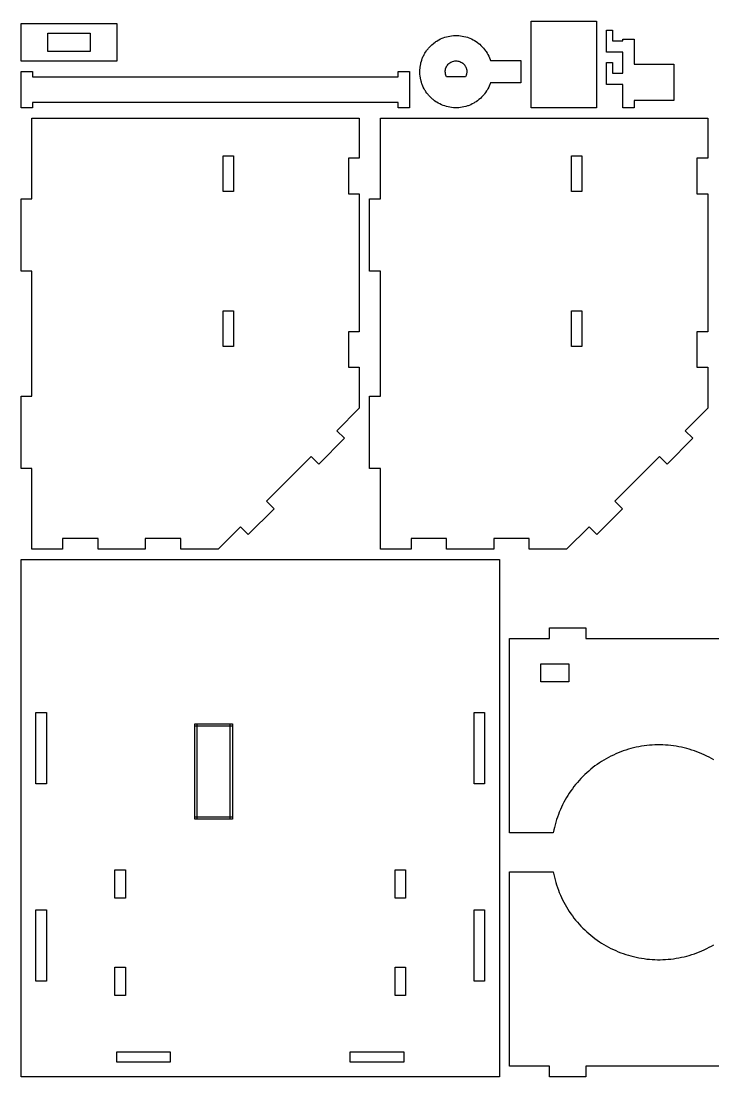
# Model space of a CAD drawing. Header units: millimetres. Extents: x 3 to 421, y 3 to 297.
# Drawn here: x 2.9 to 195.5, y 2.9 to 297.1 of the extents above; entities that cross this region are included whole.
import ezdxf

# ---------------------------------------------------------------- set-up
doc = ezdxf.new("R2010")
doc.units = ezdxf.units.MM
doc.layers.add('CUT', color=1, linetype='Continuous')
doc.layers.add('ENGRAVE', color=5, linetype='Continuous')

msp = doc.modelspace()

# ---------------------------------------------------------------- linework, layer by layer
at = {"layer": 'CUT'}
for points in [[(2.925, 285.925), (2.925, 296.375), (29.575, 296.375), (29.575, 285.925), (2.925, 285.925)], [(144.925, 297.075), (163.075, 297.075), (163.075, 272.925), (144.925, 272.925), (144.925, 297.075)], [(165.925, 294.575), (167.575, 294.575), (167.575, 291.575), (170.475, 291.575), (170.475, 292.075), (173.625, 292.075), (173.625, 285.075), (184.625, 285.075), (184.625, 274.925), (173.625, 274.925), (173.625, 272.925), (170.475, 272.925), (170.475, 279.425), (165.925, 279.425), (165.925, 285.575), (167.575, 285.575), (167.575, 282.575), (170.475, 282.575), (170.475, 288.425), (165.925, 288.425), (165.925, 294.575)], [(22.175, 293.675), (22.175, 288.625), (10.325, 288.625), (10.325, 293.675), (22.175, 293.675)], [(121.7926, 292.8272), (122.2776, 292.9237), (122.7667, 292.9962), (123.2588, 293.0447), (123.7527, 293.069), (124.2473, 293.069), (124.7412, 293.0447), (125.2333, 292.9962), (125.7224, 292.9237), (126.2074, 292.8272), (126.6871, 292.7071), (127.1599, 292.5636), (127.3946, 292.4829), (127.8555, 292.3051), (128.3076, 292.1047), (128.7493, 291.8824), (129.1796, 291.6386), (129.5974, 291.3741), (130.0013, 291.0896), (130.1988, 290.9393), (130.5807, 290.6259), (130.9471, 290.2938), (131.2968, 289.9441), (131.6289, 289.5777), (131.9426, 289.1955), (132.2369, 288.7986), (132.3773, 288.594), (132.6416, 288.1766), (132.8854, 287.7463), (133.1077, 287.3046), (133.3081, 286.8525), (133.486, 286.3913), (133.5927, 286.072), (142.075, 286.072), (142.075, 279.922), (133.5927, 279.922), (133.4862, 279.6031), (133.3997, 279.3706), (133.2109, 278.9146), (133.1075, 278.6889), (132.8854, 278.2477), (132.6419, 277.8178), (132.5117, 277.6065), (132.2372, 277.1957), (131.9429, 276.7989), (131.7881, 276.6055), (131.6286, 276.4159), (131.2971, 276.0502), (131.1238, 275.8726), (130.766, 275.5319), (130.3919, 275.2092), (130.1985, 275.0544), (130.0013, 274.9044), (129.5974, 274.6199), (129.18, 274.3556), (128.9656, 274.2306), (128.5298, 273.9977), (128.0828, 273.7863), (127.6264, 273.5972), (127.3942, 273.5109), (127.1599, 273.4303), (126.6871, 273.2869), (126.2074, 273.1668), (125.7224, 273.0703), (125.2333, 272.9977), (124.7412, 272.9493), (124.2473, 272.925), (123.7527, 272.925), (123.2588, 272.9493), (122.7667, 272.9977), (122.2776, 273.0703), (121.7926, 273.1668), (121.3129, 273.2869), (120.8396, 273.4305), (120.374, 273.5971), (119.9172, 273.7863), (119.4702, 273.9977), (119.034, 274.2308), (118.6103, 274.4848), (118.4022, 274.6202), (117.9983, 274.9047), (117.6088, 275.2086), (117.4189, 275.3684), (117.0532, 275.6999), (116.8759, 275.8729), (116.7029, 276.0502), (116.3714, 276.4159), (116.2116, 276.6058), (115.9077, 276.9953), (115.6232, 277.3992), (115.4881, 277.6069), (115.3581, 277.8178), (115.1146, 278.2477), (114.8925, 278.6889), (114.7891, 278.9146), (114.6003, 279.3706), (114.5138, 279.6033), (114.3589, 280.0719), (114.2898, 280.3103), (114.1699, 280.7891), (114.1186, 281.0315), (114.0732, 281.275), (114.0007, 281.7637), (113.9523, 282.2554), (113.9371, 282.5031), (113.925, 282.9965), (113.928, 283.2442), (113.9371, 283.4918), (113.9735, 283.9841), (114.0008, 284.2307), (114.0733, 284.7194), (114.1697, 285.204), (114.227, 285.4455), (114.3587, 285.9212), (114.4336, 286.1578), (114.5999, 286.6225), (114.6921, 286.853), (114.8921, 287.3042), (115.0008, 287.5268), (115.1149, 287.7467), (115.3581, 288.1762), (115.4883, 288.3875), (115.7626, 288.7979), (115.9079, 288.999), (116.2116, 289.3882), (116.3714, 289.5781), (116.7032, 289.9441), (117.0525, 290.2935), (117.2344, 290.4624), (117.6081, 290.7848), (117.8019, 290.9399), (118.1983, 291.2339), (118.4026, 291.374), (118.6103, 291.5091), (119.0336, 291.7629), (119.2511, 291.8826), (119.6924, 292.1047), (120.144, 292.3049), (120.3745, 292.3971), (120.8396, 292.5635), (121.3129, 292.7071), (121.7926, 292.8272)], [(126.5736, 284.5385), (126.6455, 284.4116), (126.7426, 284.2127), (126.8246, 284.0076), (126.8914, 283.7967), (126.927, 283.6547), (126.9676, 283.4367), (126.9855, 283.2915), (126.999, 283.0706), (126.9963, 282.8498), (126.9773, 282.6293), (126.9559, 282.4846), (126.91, 282.2681), (126.8484, 282.0555), (126.7991, 281.9177), (126.7119, 281.7143), (126.6384, 281.572), (121.3622, 281.572), (121.2575, 281.7812), (121.1515, 282.056), (121.073, 282.3397), (121.0227, 282.6298), (121.001, 282.9234), (121.0082, 283.2177), (121.0443, 283.5099), (121.1088, 283.7971), (121.2011, 284.0766), (121.3204, 284.3458), (121.4655, 284.6019), (121.635, 284.8426), (121.8273, 285.0655), (122.0405, 285.2685), (122.2726, 285.4497), (122.5214, 285.6072), (122.7843, 285.7395), (123.059, 285.8455), (123.3427, 285.924), (123.6328, 285.9743), (123.9264, 285.996), (124.2207, 285.9888), (124.5129, 285.9527), (124.8001, 285.8882), (125.0797, 285.7959), (125.3488, 285.6766), (125.6049, 285.5315), (125.8456, 285.362), (126.0686, 285.1697), (126.2719, 284.9561), (126.4093, 284.7844), (126.5736, 284.5385)], [(2.925, 283.075), (6.075, 283.075), (6.075, 281.575), (107.925, 281.575), (107.925, 283.075), (111.075, 283.075), (111.075, 272.925), (107.925, 272.925), (107.925, 274.425), (6.075, 274.425), (6.075, 272.925), (2.925, 272.925), (2.925, 283.075)], [(5.925, 270.075), (97.075, 270.075), (97.075, 258.85), (94.05, 258.85), (94.05, 248.95), (97.075, 248.95), (97.075, 210.55), (94.05, 210.55), (94.05, 200.65), (97.075, 200.65), (97.075, 189.2089), (90.8316, 182.9655), (92.9529, 180.8442), (85.7758, 173.6671), (83.6545, 175.7884), (71.2116, 163.3455), (73.3329, 161.2242), (66.1558, 154.0471), (64.0345, 156.1684), (57.7911, 149.925), (47.3772, 149.925), (47.3772, 152.95), (37.4772, 152.95), (37.4772, 149.925), (24.378, 149.925), (24.378, 152.95), (14.478, 152.95), (14.478, 149.925), (5.925, 149.925), (5.925, 172.425), (2.925, 172.425), (2.925, 192.575), (5.925, 192.575), (5.925, 227.425), (2.925, 227.425), (2.925, 247.575), (5.925, 247.575), (5.925, 270.075)], [(102.925, 270.075), (194.075, 270.075), (194.075, 258.85), (191.05, 258.85), (191.05, 248.95), (194.075, 248.95), (194.075, 210.55), (191.05, 210.55), (191.05, 200.65), (194.075, 200.65), (194.075, 189.2089), (187.8316, 182.9655), (189.9529, 180.8442), (182.7758, 173.6671), (180.6545, 175.7884), (168.2116, 163.3455), (170.3329, 161.2242), (163.1558, 154.0471), (161.0345, 156.1684), (154.7911, 149.925), (144.3772, 149.925), (144.3772, 152.95), (134.4772, 152.95), (134.4772, 149.925), (121.378, 149.925), (121.378, 152.95), (111.478, 152.95), (111.478, 149.925), (102.925, 149.925), (102.925, 172.425), (99.925, 172.425), (99.925, 192.575), (102.925, 192.575), (102.925, 227.425), (99.925, 227.425), (99.925, 247.575), (102.925, 247.575), (102.925, 270.075)], [(59.1284, 249.65), (59.1284, 259.55), (62.0284, 259.55), (62.0284, 249.65), (59.1284, 249.65)], [(156.1284, 249.65), (156.1284, 259.55), (159.0284, 259.55), (159.0284, 249.65), (156.1284, 249.65)], [(59.1284, 216.35), (62.0284, 216.35), (62.0284, 206.45), (59.1284, 206.45), (59.1284, 216.35)], [(156.1284, 216.35), (159.0284, 216.35), (159.0284, 206.45), (156.1284, 206.45), (156.1284, 216.35)], [(2.925, 2.925), (2.925, 147.075), (136.075, 147.075), (136.075, 2.925), (2.925, 2.925)], [(147.575, 118.025), (155.425, 118.025), (155.425, 112.975), (147.575, 112.975), (147.575, 118.025)], [(9.95, 104.45), (9.95, 84.55), (7.05, 84.55), (7.05, 104.45), (9.95, 104.45)], [(131.95, 104.45), (131.95, 84.55), (129.05, 84.55), (129.05, 104.45), (131.95, 104.45)], [(29.05, 60.6123), (31.95, 60.6123), (31.95, 52.7123), (29.05, 52.7123), (29.05, 60.6123)], [(109.95, 52.7123), (107.05, 52.7123), (107.05, 60.6123), (109.95, 60.6123), (109.95, 52.7123)], [(9.95, 49.45), (9.95, 29.55), (7.05, 29.55), (7.05, 49.45), (9.95, 49.45)], [(131.95, 49.45), (131.95, 29.55), (129.05, 29.55), (129.05, 49.45), (131.95, 49.45)], [(29.05, 25.5788), (29.05, 33.4788), (31.95, 33.4788), (31.95, 25.5788), (29.05, 25.5788)], [(107.05, 25.5788), (107.05, 33.4788), (109.95, 33.4788), (109.95, 25.5788), (107.05, 25.5788)], [(44.45, 7.05), (29.55, 7.05), (29.55, 9.95), (44.45, 9.95), (44.45, 7.05)], [(94.55, 7.05), (94.55, 9.95), (109.45, 9.95), (109.45, 7.05), (94.55, 7.05)]]:
    msp.add_lwpolyline(points, close=True, dxfattribs=at)
for points in [[(195.7608, 91.2413), (195.1137, 91.6141), (194.4575, 91.9706), (193.7927, 92.3106), (193.1195, 92.634), (192.4385, 92.9404), (191.7501, 93.2298), (191.0547, 93.5019), (190.3526, 93.7565), (189.6445, 93.9936), (188.9307, 94.2129), (188.2116, 94.4143), (187.4877, 94.5977), (186.7594, 94.763), (186.0273, 94.9101), (185.2917, 95.0389), (184.5531, 95.1492), (183.812, 95.2411), (183.0689, 95.3145), (182.3241, 95.3693), (181.5782, 95.4056), (180.8317, 95.4232), (180.0849, 95.4221), (179.3384, 95.4024), (178.5926, 95.3641), (177.848, 95.3072), (177.105, 95.2318), (176.3642, 95.1378), (175.6259, 95.0254), (174.8907, 94.8946), (174.159, 94.7455), (173.4312, 94.5781), (172.7078, 94.3927), (171.9893, 94.1893), (171.2761, 93.968), (170.5686, 93.7289), (169.8673, 93.4723), (169.1726, 93.1983), (168.485, 92.907), (167.8048, 92.5987), (167.1326, 92.2735), (166.4687, 91.9316), (165.8135, 91.5732), (165.1675, 91.1986), (164.531, 90.808), (163.9045, 90.4017), (163.2883, 89.9798), (162.6828, 89.5427), (162.0884, 89.0906), (161.5055, 88.6239), (160.9344, 88.1427), (160.3755, 87.6474), (159.8291, 87.1384), (159.2956, 86.6159), (158.7753, 86.0802), (158.2685, 85.5317), (157.7756, 84.9707), (157.2968, 84.3976), (156.8325, 83.8127), (156.3829, 83.2165), (155.9484, 82.6091), (155.5291, 81.9912), (155.1254, 81.363), (154.7374, 80.7248), (154.3656, 80.0773), (154.01, 79.4206), (153.6708, 78.7553), (153.3484, 78.0817), (153.043, 77.4002), (152.7546, 76.7114), (152.4834, 76.0156), (152.2298, 75.3132), (151.9937, 74.6047), (151.7754, 73.8906), (151.575, 73.1712), (151.3926, 72.4471), (151.2283, 71.7186), (151.07, 70.925), (138.925, 70.925), (138.925, 125.075), (150.025, 125.075), (150.025, 128.075), (160.175, 128.075), (160.175, 125.075), (198.325, 125.075)], [(198.325, 5.925), (160.175, 5.925), (160.175, 2.925), (150.025, 2.925), (150.025, 5.925), (138.925, 5.925), (138.925, 60.075), (151.07, 60.075), (151.2283, 59.2814), (151.3926, 58.5529), (151.575, 57.8288), (151.7754, 57.1094), (151.9937, 56.3953), (152.2298, 55.6868), (152.4834, 54.9844), (152.7546, 54.2886), (153.043, 53.5998), (153.3484, 52.9183), (153.6708, 52.2447), (154.01, 51.5794), (154.3656, 50.9227), (154.7374, 50.2752), (155.1254, 49.637), (155.5291, 49.0088), (155.9484, 48.3909), (156.3829, 47.7835), (156.8325, 47.1873), (157.2968, 46.6024), (157.7756, 46.0293), (158.2685, 45.4683), (158.7753, 44.9198), (159.2956, 44.3841), (159.8291, 43.8616), (160.3755, 43.3526), (160.9344, 42.8573), (161.5055, 42.3761), (162.0884, 41.9094), (162.6828, 41.4573), (163.2883, 41.0202), (163.9045, 40.5983), (164.531, 40.192), (165.1675, 39.8014), (165.8135, 39.4268), (166.4687, 39.0684), (167.1326, 38.7265), (167.8048, 38.4013), (168.485, 38.093), (169.1726, 37.8017), (169.8673, 37.5277), (170.5686, 37.2711), (171.2761, 37.032), (171.9893, 36.8107), (172.7078, 36.6073), (173.4312, 36.4219), (174.159, 36.2545), (174.8907, 36.1054), (175.6259, 35.9746), (176.3642, 35.8622), (177.105, 35.7682), (177.848, 35.6928), (178.5926, 35.6359), (179.3384, 35.5976), (180.0849, 35.5779), (180.8317, 35.5768), (181.5782, 35.5944), (182.3241, 35.6307), (183.0689, 35.6855), (183.812, 35.7589), (184.5531, 35.8508), (185.2917, 35.9611), (186.0273, 36.0899), (186.7594, 36.237), (187.4877, 36.4023), (188.2116, 36.5857), (188.9307, 36.7871), (189.6445, 37.0064), (190.3526, 37.2435), (191.0547, 37.4981), (191.7501, 37.7702), (192.4385, 38.0596), (193.1195, 38.366), (193.7927, 38.6894), (194.4575, 39.0294), (195.1137, 39.3859), (195.7608, 39.7587)]]:
    msp.add_lwpolyline(points, dxfattribs=at)
at = {"layer": 'ENGRAVE'}
for points in [[(51.25, 101.25), (51.85, 101.25), (51.85, 74.75), (51.25, 74.75)], [(51.25, 101.25), (61.75, 101.25), (61.75, 100.65), (51.25, 100.65)], [(61.15, 101.25), (61.75, 101.25), (61.75, 74.75), (61.15, 74.75)], [(51.25, 75.35), (61.75, 75.35), (61.75, 74.75), (51.25, 74.75)]]:
    msp.add_lwpolyline(points, close=True, dxfattribs=at)

doc.saveas('drawing.dxf')
